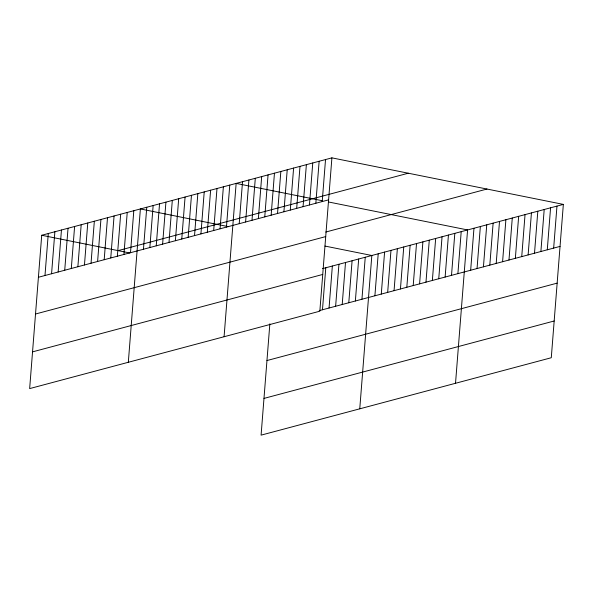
<?xml version="1.0" encoding="UTF-8"?>
<svg xmlns="http://www.w3.org/2000/svg" width="593" height="593" viewBox="0 0 593 593"><rect width="100%" height="100%" fill="white"/><g stroke="black" fill="none" stroke-linecap="round" stroke-linejoin="round"><path stroke-width="0.89" d="M331.91 157.857L41.718 235.265L29.65 388.6L319.842 311.192L331.91 157.857L563.35 204.4L551.282 357.735L261.09 435.143L269.852 323.808M44.986 275.515L48.292 233.516M51.569 273.758L54.875 231.759M58.144 272.002L61.45 230.002M64.726 270.245L68.032 228.253M71.301 268.496L74.607 226.496M77.876 266.739L81.182 224.74M84.458 264.982L87.764 222.983M91.033 263.233L94.339 221.233M97.608 261.476L100.914 219.477M104.19 259.719L107.496 217.72M110.765 257.962L114.071 215.963M117.347 256.213L120.653 214.214M123.922 254.456L127.228 212.457M130.497 252.7L133.803 210.7M128.318 362.279L140.385 208.951L228.379 226.645M143.462 249.245L146.767 207.246M149.844 247.54L153.15 205.541M156.233 245.836L159.539 203.836M162.615 244.131L165.921 202.139M168.998 242.433L172.304 200.434M175.38 240.728L178.686 198.729M181.769 239.023L185.075 197.024M188.151 237.319L191.457 195.319M194.534 235.621L197.84 193.622M200.923 233.916L204.222 191.917M207.305 232.211L210.611 190.212M213.688 230.507L216.994 188.507M220.07 228.809L223.376 186.81M226.459 227.104L229.765 185.105M224.08 336.735L236.147 183.4L322.355 200.738M239.224 223.694L242.53 181.695M245.606 221.997L248.912 179.998M251.995 220.292L255.301 178.293M258.378 218.587L261.683 176.588M264.76 216.882L268.066 174.883M271.149 215.185L274.455 173.186M277.531 213.48L280.837 171.481M283.914 211.775L287.22 169.776M290.296 210.07L293.602 168.071M296.685 208.373L299.991 166.374M303.067 206.668L306.373 164.669M309.45 204.963L312.756 162.964M315.839 203.258L319.138 161.259M322.221 201.553L325.527 159.561M322.473 309.776L325.779 267.777M329.048 308.019L332.354 266.02M335.631 306.262L338.937 264.263M342.205 304.505L345.511 262.514M348.788 302.756L352.094 260.757M355.363 300.999L358.669 259M361.938 299.243L365.244 257.243M359.758 408.822L371.826 255.494L324.957 246.065M374.902 295.788L378.208 253.789M381.284 294.084L384.59 252.084M387.674 292.379L390.972 250.379M394.056 290.681L397.362 248.682M400.438 288.976L403.744 246.977M406.82 287.271L410.126 245.272M413.21 285.567L416.516 243.567M419.592 283.869L422.898 241.87M425.974 282.164L429.28 240.165M432.364 280.459L435.662 238.46M438.746 278.754L442.052 236.755M445.128 277.05L448.434 235.058M451.51 275.352L454.816 233.353M457.9 273.647L461.206 231.648M455.52 383.278L467.588 229.943L328.618 201.998M470.664 270.238L473.97 228.246M477.046 268.54L480.352 226.541M483.436 266.835L486.742 224.836M489.818 265.13L493.124 223.131M496.2 263.425L499.506 221.426M502.59 261.728L505.888 219.729M508.972 260.023L512.278 218.024M515.354 258.318L518.66 216.319M521.736 256.613L525.042 214.614M528.126 254.916L531.432 212.917M534.508 253.211L537.814 211.212M540.89 251.506L544.196 209.507M547.28 249.801L550.578 207.802M553.662 248.104L556.968 206.105M118.096 250.631L408.288 173.215M38.412 277.265L328.604 199.856M325.772 232.041L486.972 189.041M35.521 314.008L325.713 236.592M322.488 268.651L563.35 204.4M32.541 351.864L322.733 274.448M319.182 310.65L560.044 246.399M266.961 360.551L557.153 283.135M263.981 398.407L554.173 320.991M41.718 235.265L129.719 252.966"/></g></svg>
